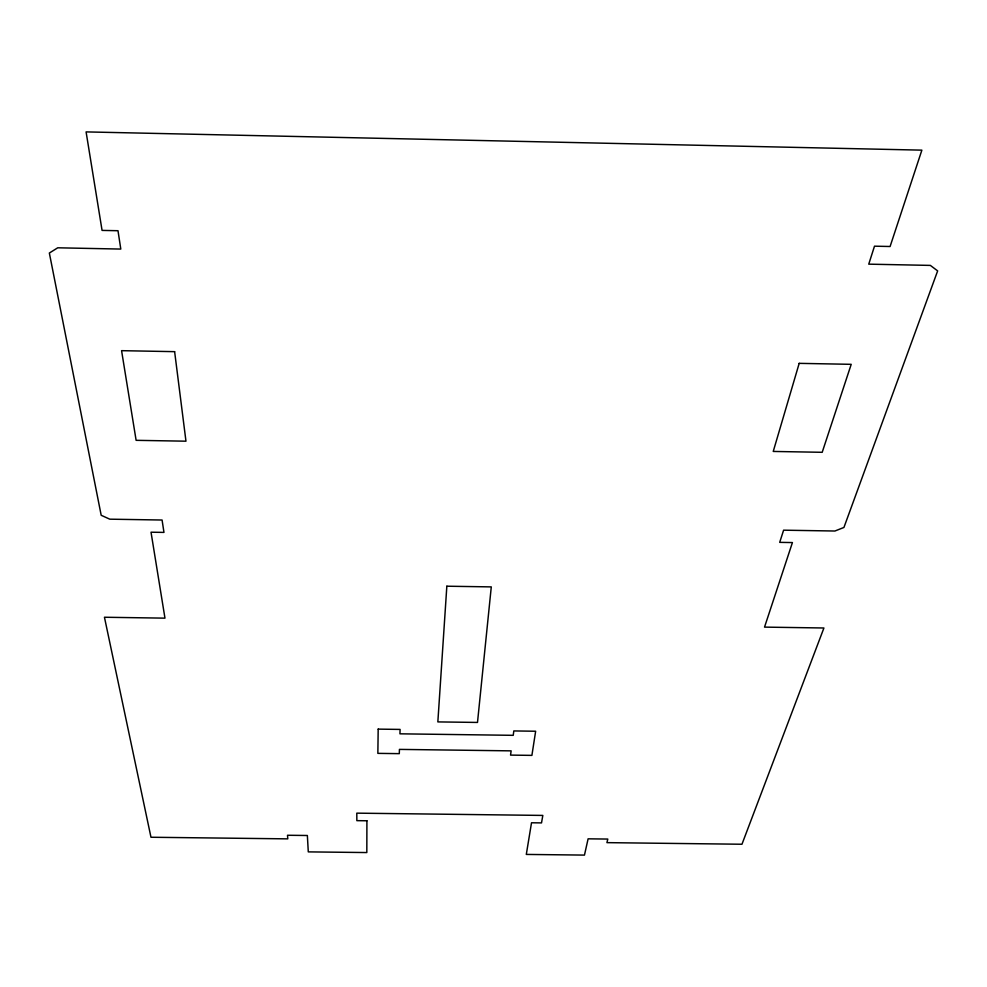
<?xml version="1.0" encoding="UTF-8"?>
<svg xmlns="http://www.w3.org/2000/svg" width="987" height="987" viewBox="0 0 987 987"><rect width="100%" height="100%" fill="white"/><g stroke="black" fill="none" stroke-linecap="round" stroke-linejoin="round"><path stroke-width="1.48" d="M366.917 820.777L366.819 852.558L308.289 851.88L307.364 835.495L287.513 835.261L287.785 838.864L150.974 837.247L104.449 617.245L164.965 618.146L151.023 532.203L163.965 532.4L162.078 520.026L109.791 519.174L101.192 515.288L49.35 253.042L57.739 247.799L120.796 249.069L117.996 230.724L102.068 230.403L86.091 131.9L921.87 150.147L890.089 246.503L874.494 246.182L868.745 264.158L930.359 265.404L937.65 270.894L843.934 527.453L834.903 531.018L783.604 530.179L779.705 542.356L792.425 542.566L764.53 627.115L823.923 627.991L741.965 844.243L606.919 842.639L607.795 839.061L588.104 838.827L584.464 855.1L526.305 854.421L531.512 822.776L541.518 822.899L542.825 815.422L356.8 813.152L356.85 820.653L366.917 820.777M378.181 729.122L377.861 753.365L399.291 753.649L399.439 749.392L511.13 750.86L510.55 755.104L531.907 755.376L535.645 731.231L513.82 730.935L513.228 735.327L399.945 733.822L400.093 729.418L378.181 729.122M446.84 586.204L437.846 721.904L477.498 722.435L491.279 586.895L446.84 586.204M799.186 363.352L773.24 451.441L822.196 452.305L851.213 364.326L799.186 363.352M174.625 351.656L121.574 350.669L136.12 440.325L185.963 441.189L174.625 351.656"/></g></svg>
